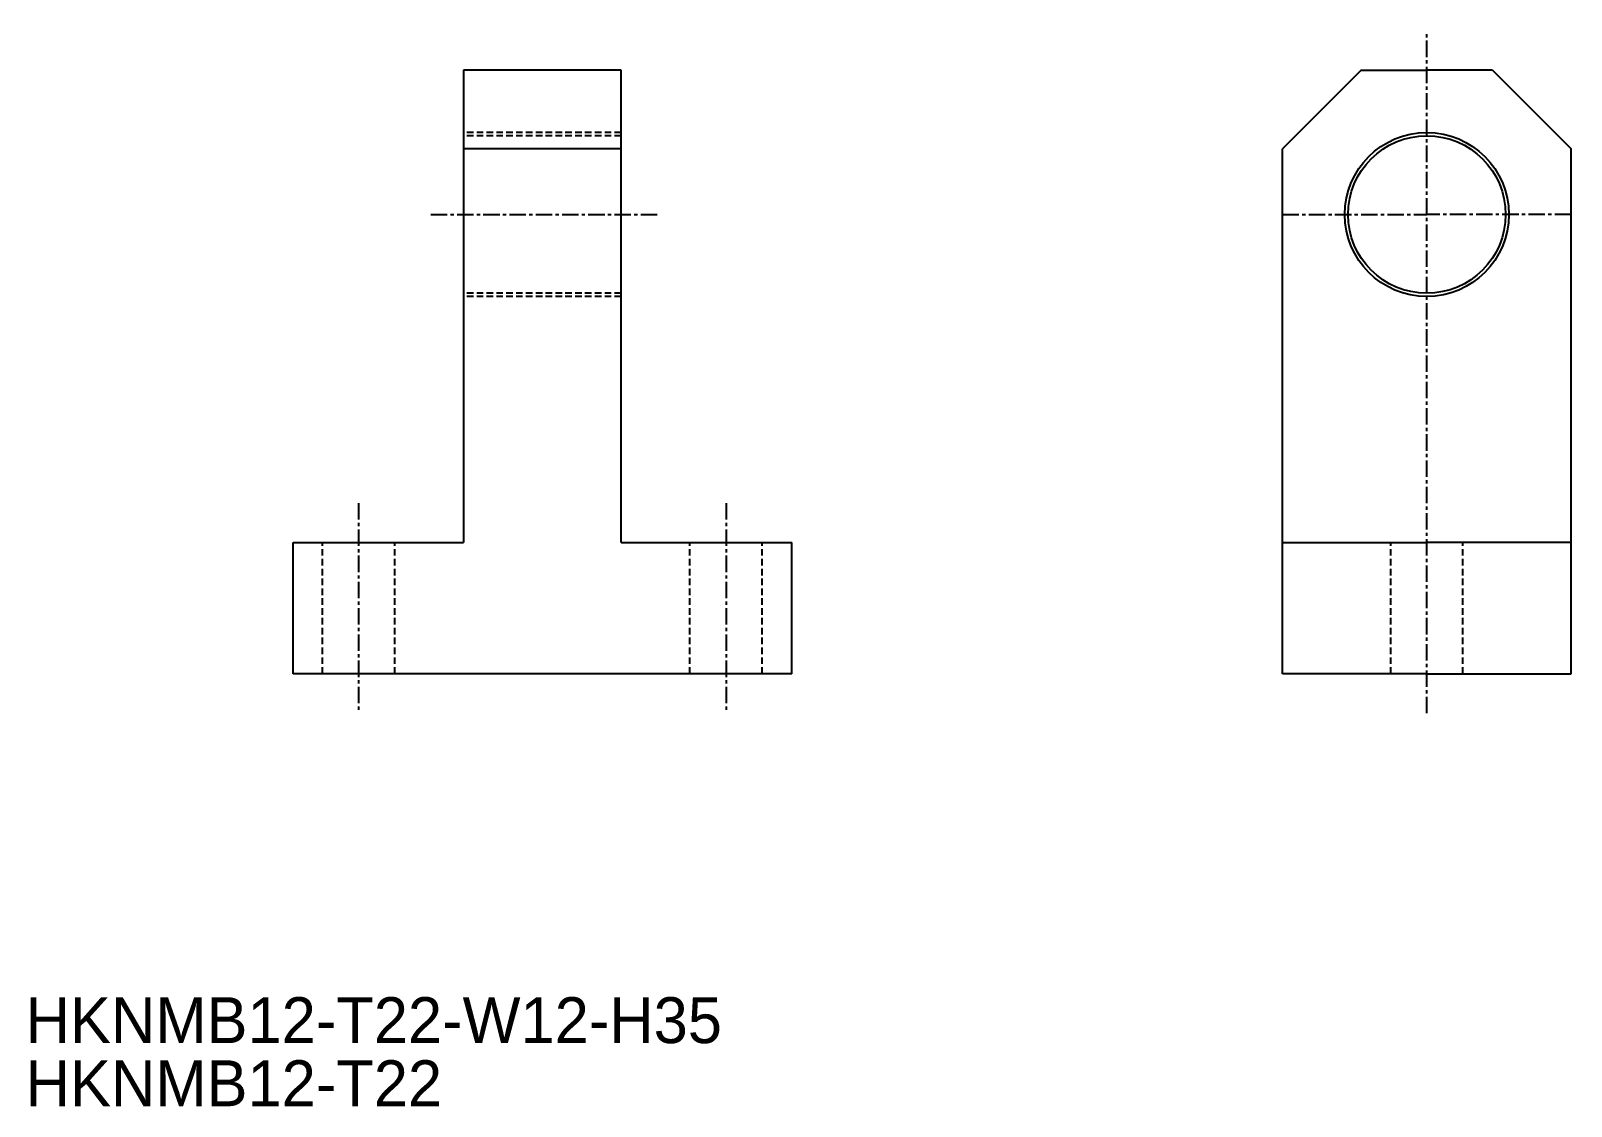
# Model space of a CAD drawing. Extents: x 1 to 118, y 1 to 83.
import ezdxf

# ---------------------------------------------------------------- set-up
doc = ezdxf.new("R2010")
doc.units = 0
doc.linetypes.add('CENTER', pattern=[2, 1.25, -0.25, 0.25, -0.25])
doc.linetypes.add('DASHED', pattern=[0.75, 0.5, -0.25])
doc.layers.get('0').update_dxf_attribs({"linetype": 'CONTINUOUS'})
doc.layers.add('CENTER', color=1, linetype='CENTER')

msp = doc.modelspace()

# ---------------------------------------------------------------- linework, layer by layer
at = {"color": 7, "linetype": 'CONTINUOUS'}
for p, q in [((33.82, 80.33), (33.82, 44.33)), ((45.82, 80.33), (33.82, 80.33)), ((45.82, 44.33), (45.82, 80.33)), ((102.22, 80.33), (96.22, 74.33)), ((102.22, 80.33), (107.22, 80.33)), ((112.22, 80.33), (107.22, 80.33)), ((112.22, 80.33), (118.22, 74.33)), ((45.82, 74.33), (33.82, 74.33)), ((96.22, 34.33), (96.22, 74.33)), ((118.22, 34.33), (118.22, 74.33)), ((20.82, 34.33), (20.82, 44.33)), ((20.82, 44.33), (33.82, 44.33)), ((45.82, 44.33), (58.82, 44.33)), ((58.82, 34.33), (58.82, 44.33)), ((96.22, 44.33), (107.22, 44.33)), ((118.22, 44.33), (107.22, 44.33)), ((58.82, 34.33), (20.82, 34.33)), ((107.22, 34.33), (96.22, 34.33)), ((107.22, 34.33), (118.22, 34.33))]:
    msp.add_line(p, q, dxfattribs=at)
at = {"color": 3, "linetype": 'DASHED'}
for p, q in [((45.82, 75.58), (33.82, 75.58)), ((45.82, 75.33), (33.82, 75.33)), ((45.82, 63.33), (33.82, 63.33)), ((45.82, 63.08), (33.82, 63.08)), ((23.07, 34.33), (23.07, 44.33)), ((28.57, 34.33), (28.57, 44.33)), ((51.07, 34.33), (51.07, 44.33)), ((56.57, 34.33), (56.57, 44.33)), ((104.47, 34.33), (104.47, 44.33)), ((109.97, 34.33), (109.97, 44.33))]:
    msp.add_line(p, q, dxfattribs=at)
at = {"color": 7, "linetype": 'CONTINUOUS'}
for radius in [6.25, 6]:
    msp.add_circle((107.22, 69.33), radius, dxfattribs=at)
at = {"layer": 'CENTER', "color": 1, "linetype": 'CENTER'}
for p, q in [((107.22, 31.33), (107.22, 83.33)), ((31.32, 69.33), (48.82, 69.33)), ((96.22, 69.33), (107.22, 69.33)), ((118.22, 69.33), (107.22, 69.33)), ((25.82, 47.33), (25.82, 31.33)), ((53.82, 47.33), (53.82, 31.33))]:
    msp.add_line(p, q, dxfattribs=at)

# ---------------------------------------------------------------- texts
at = {"color": 7, "linetype": 'CONTINUOUS'}
for s, p in [('HKNMB12-T22-W12-H35', (0.45, 6.18)), ('HKNMB12-T22', (0.45, 1.37))]:
    msp.add_text(s, height=3.5, dxfattribs=at).set_placement(p)

doc.saveas('drawing.dxf')
